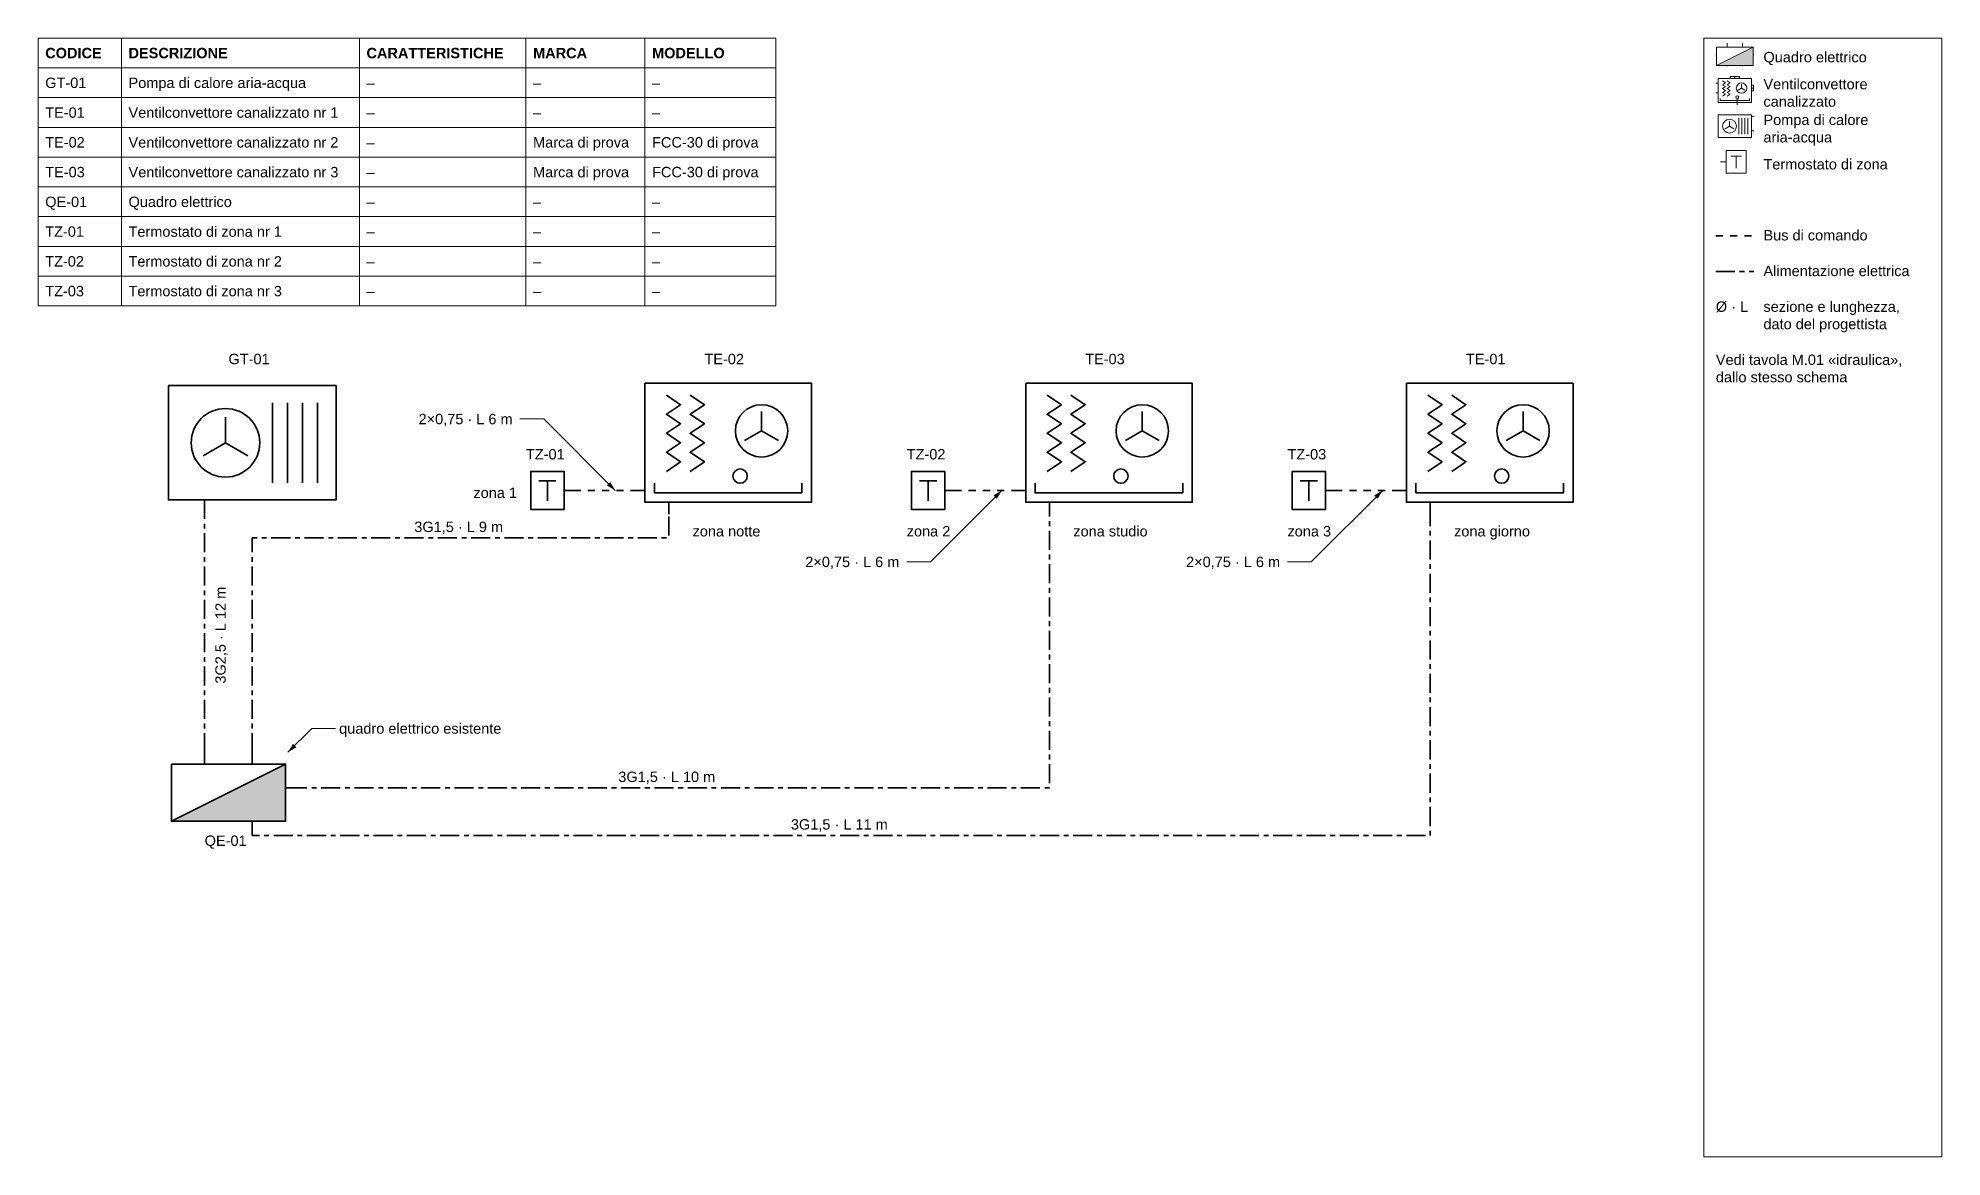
# Model space of a CAD drawing. Header units: millimetres. Extents: x 10 to 410, y 46 to 281.
import ezdxf

# ---------------------------------------------------------------- set-up
doc = ezdxf.new("R2010")
doc.units = ezdxf.units.MM
doc.linetypes.add('NOVEC_TRATTO_1P5_1P5', pattern=[3, 1.5, -1.5])
doc.linetypes.add('NOVEC_TRATTO_4_1_1_1', pattern=[7, 4, -1, 1, -1])
doc.layers.add('E-CTRL-BUS', color=160, linetype='NOVEC_TRATTO_1P5_1P5', lineweight=35, true_color=0x2020e0)
doc.layers.add('E-POWR-CIRC', color=34, linetype='NOVEC_TRATTO_4_1_1_1', lineweight=35, true_color=0x784212)
for name, color, linetype, lineweight in [('M-ANNO-DIAM', 7, 'Continuous', 18), ('M-ANNO-IDEN', 7, 'Continuous', 18), ('M-ANNO-LEGN', 7, 'Continuous', 18), ('M-ANNO-SCHD', 7, 'Continuous', 18), ('M-DIAG-EQPM', 7, 'Continuous', 35)]:
    doc.layers.add(name, color=color, linetype=linetype, lineweight=lineweight)
doc.styles.add('NOVEC_ARIAL', font='arial.ttf')
doc.styles.add('NOVEC_ARIAL_GRASSETTO', font='arialbd.ttf')

# ---------------------------------------------------------------- blocks, each defined once
blk = doc.blocks.new('NoveC_RoomThermostat')
at = {"color": 0, "linetype": 'Continuous', "lineweight": -2}
blk.add_line((0, -5), (2, -5), dxfattribs=at)
blk.add_lwpolyline([(2, -1), (9, -1), (9, -9), (2, -9)], close=True, dxfattribs=at)
blk = doc.blocks.new('NoveC_RoomThermostat_Sigla')
at = {"color": 0, "linetype": 'Continuous', "lineweight": -2}
for points in [[(-1.8, 2), (1.8, 2)], [(0, 2), (0, -2.2)]]:
    blk.add_lwpolyline(points, dxfattribs=at)
blk = doc.blocks.new('NoveC_FanCoilDuctedAir_V1')
at = {"color": 0, "linetype": 'Continuous', "lineweight": -2}
for p, q in [((27, -12.5), (27, -8.4)), ((27, -12.5), (23.45, -14.55)), ((27, -12.5), (30.55, -14.55)), ((0, -25), (2.5, -25)), ((7.5, -30), (7.5, -27.5))]:
    blk.add_line(p, q, dxfattribs=at)
blk.add_lwpolyline([(2.5, -2.5), (37.5, -2.5), (37.5, -27.5), (2.5, -27.5)], close=True, dxfattribs=at)
for points in [[(7, -5), (10, -7), (7, -9), (10, -11), (7, -13), (10, -15), (7, -17), (10, -19), (7, -21)], [(12, -5), (15, -7), (12, -9), (15, -11), (12, -13), (15, -15), (12, -17), (15, -19), (12, -21)], [(4.5, -23.5), (4.5, -25.5), (35.5, -25.5), (35.5, -23.5)]]:
    blk.add_lwpolyline(points, dxfattribs=at)
for centre, radius in [((27, -12.5), 5.5), ((22.5, -22), 1.5)]:
    blk.add_circle(centre, radius, dxfattribs=at)
blk = doc.blocks.new('NoveC_HeatPumpAirWater_V1')
at = {"color": 0, "linetype": 'Continuous', "lineweight": -2}
for p, q in [((24.224, -6.6), (24.224, -23.4)), ((27.392, -6.6), (27.392, -23.4)), ((30.56, -6.6), (30.56, -23.4)), ((33.728, -6.6), (33.728, -23.4)), ((14.368, -15), (14.368, -9.6)), ((14.368, -15), (9.688, -17.736)), ((14.368, -15), (19.048, -17.736)), ((10, -30), (10, -27))]:
    blk.add_line(p, q, dxfattribs=at)
blk.add_lwpolyline([(2.4, -3), (37.6, -3), (37.6, -27), (2.4, -27)], close=True, dxfattribs=at)
blk.add_circle((14.368, -15), 7.2, dxfattribs=at)
blk = doc.blocks.new('NoveC_ElectricalPanel_V1')
at = {"linetype": 'Continuous', "lineweight": -2}
h = blk.add_hatch(color=0, dxfattribs=at)
h.dxf.hatch_style = 1
h.paths.add_polyline_path([(0.5, -14.5), (24.5, -2.5), (24.5, -14.5)])
at = {"color": 0, "linetype": 'Continuous', "lineweight": -2}
for p, q in [((7.5, 0), (7.5, -2.5)), ((17.5, 0), (17.5, -2.5)), ((24.5, -7.5), (25, -7.5)), ((17.5, -14.5), (17.5, -15))]:
    blk.add_line(p, q, dxfattribs=at)
for points in [[(0.5, -2.5), (24.5, -2.5), (24.5, -14.5), (0.5, -14.5)], [(0.5, -14.5), (24.5, -2.5), (24.5, -14.5)]]:
    blk.add_lwpolyline(points, close=True, dxfattribs=at)
blk = doc.blocks.new('NoveC_ElectricalPanel')
at = {"linetype": 'Continuous', "lineweight": -2}
h = blk.add_hatch(color=0, dxfattribs=at)
h.dxf.hatch_style = 1
h.paths.add_polyline_path([(0.5, -14.5), (24.5, -2.5), (24.5, -14.5)])
at = {"color": 0, "linetype": 'Continuous', "lineweight": -2}
for p, q in [((7.5, 0), (7.5, -2.5)), ((17.5, 0), (17.5, -2.5)), ((0, -7.5), (0.5, -7.5)), ((24.5, -7.5), (25, -7.5)), ((7.5, -14.5), (7.5, -15)), ((17.5, -14.5), (17.5, -15))]:
    blk.add_line(p, q, dxfattribs=at)
for points in [[(0.5, -2.5), (24.5, -2.5), (24.5, -14.5), (0.5, -14.5)], [(0.5, -14.5), (24.5, -2.5), (24.5, -14.5)]]:
    blk.add_lwpolyline(points, close=True, dxfattribs=at)
blk = doc.blocks.new('NoveC_FanCoilDuctedAir')
at = {"color": 0, "linetype": 'Continuous', "lineweight": -2}
for p, q in [((20, 0), (20, -2.5)), ((0, -7.5), (2.5, -7.5)), ((0, -17.5), (2.5, -17.5)), ((27, -12.5), (23.45, -14.55)), ((27, -12.5), (27, -8.4)), ((27, -12.5), (30.55, -14.55)), ((37.5, -12.5), (40, -12.5)), ((22.5, -23.5), (22.5, -30))]:
    blk.add_line(p, q, dxfattribs=at)
blk.add_lwpolyline([(2.5, -2.5), (37.5, -2.5), (37.5, -27.5), (2.5, -27.5)], close=True, dxfattribs=at)
for points in [[(7, -5), (10, -7), (7, -9), (10, -11), (7, -13), (10, -15), (7, -17), (10, -19), (7, -21)], [(12, -5), (15, -7), (12, -9), (15, -11), (12, -13), (15, -15), (12, -17), (15, -19), (12, -21)], [(15, -2.5), (15, -0.5), (25, -0.5), (25, -2.5)], [(37.5, -9.5), (39.5, -9.5), (39.5, -15.5), (37.5, -15.5)], [(4.5, -23.5), (4.5, -25.5), (35.5, -25.5), (35.5, -23.5)]]:
    blk.add_lwpolyline(points, dxfattribs=at)
for centre, radius in [((27, -12.5), 5.5), ((22.5, -22), 1.5)]:
    blk.add_circle(centre, radius, dxfattribs=at)
blk = doc.blocks.new('NoveC_HeatPumpAirWater')
at = {"color": 0, "linetype": 'Continuous', "lineweight": -2}
for p, q in [((14.368, -15), (9.688, -17.736)), ((14.368, -15), (14.368, -9.6)), ((14.368, -15), (19.048, -17.736)), ((24.224, -6.6), (24.224, -23.4)), ((27.392, -6.6), (27.392, -23.4)), ((30.56, -6.6), (30.56, -23.4)), ((33.728, -6.6), (33.728, -23.4)), ((40, -5), (37.6, -5)), ((40, -20), (37.6, -20))]:
    blk.add_line(p, q, dxfattribs=at)
blk.add_lwpolyline([(2.4, -3), (37.6, -3), (37.6, -27), (2.4, -27)], close=True, dxfattribs=at)
blk.add_circle((14.368, -15), 7.2, dxfattribs=at)

msp = doc.modelspace()

# ---------------------------------------------------------------- linework, layer by layer
at = {"layer": 'E-CTRL-BUS', "flags": 128}
for points in [[(122.5, 186), (135, 186)], [(202.5, 186), (215, 186)], [(282.5, 186), (295, 186)]]:
    msp.add_lwpolyline(points, dxfattribs=at)
at = {"layer": 'E-POWR-CIRC', "flags": 128}
for points in [[(45, 131), (45, 181)], [(55, 131), (55, 176), (142.5, 176), (142.5, 181)], [(55, 116), (55, 113.5), (302.5, 113.5), (302.5, 181)], [(62.5, 123.5), (222.5, 123.5), (222.5, 181)]]:
    msp.add_lwpolyline(points, dxfattribs=at)
at = {"layer": 'M-ANNO-DIAM'}
for p, q in [((116.25, 201), (111.25, 201)), ((131.25, 186), (116.25, 201)), ((212.5, 186), (197.5, 171)), ((292.5, 186), (277.5, 171)), ((197.5, 171), (192.5, 171)), ((277.5, 171), (272.5, 171))]:
    msp.add_line(p, q, dxfattribs=at)
for points in [[(131.25, 186), (129.4822, 187.0607), (130.1893, 187.7678)], [(212.5, 186), (211.4393, 184.2322), (210.7322, 184.9393)], [(292.5, 186), (291.4393, 184.2322), (290.7322, 184.9393)]]:
    msp.add_solid(points, dxfattribs=at)
at = {"layer": 'M-ANNO-IDEN'}
for p, q in [((62.5, 131), (67.5, 136)), ((67.5, 136), (72.5, 136))]:
    msp.add_line(p, q, dxfattribs=at)
msp.add_solid([(62.5, 131), (63.5607, 132.7678), (64.2678, 132.0607)], dxfattribs=at)
at = {"layer": 'M-ANNO-LEGN', "color": 160, "linetype": 'NOVEC_TRATTO_1P5_1P5', "lineweight": 35, "true_color": 0x2020e0}
msp.add_line((362.5, 239.5), (370.5, 239.5), dxfattribs=at)
at = {"layer": 'M-ANNO-LEGN', "color": 34, "linetype": 'NOVEC_TRATTO_4_1_1_1', "lineweight": 35, "true_color": 0x784212}
msp.add_line((362.5, 232), (370.5, 232), dxfattribs=at)
at = {"layer": 'M-ANNO-LEGN'}
msp.add_lwpolyline([(360, 281), (410, 281), (410, 46), (360, 46)], close=True, dxfattribs=at)
at = {"layer": 'M-ANNO-SCHD'}
for p, q in [((10, 281), (165, 281)), ((10, 281), (10, 224.75)), ((27.5, 281), (27.5, 224.75)), ((77.5, 281), (77.5, 224.75)), ((112.5, 281), (112.5, 224.75)), ((137.5, 281), (137.5, 224.75)), ((165, 281), (165, 224.75)), ((10, 274.75), (165, 274.75)), ((10, 268.5), (165, 268.5)), ((10, 262.25), (165, 262.25)), ((10, 256), (165, 256)), ((10, 249.75), (165, 249.75)), ((10, 243.5), (165, 243.5)), ((10, 237.25), (165, 237.25)), ((10, 231), (165, 231)), ((10, 224.75), (165, 224.75))]:
    msp.add_line(p, q, dxfattribs=at)

# ---------------------------------------------------------------- block references
at = {"layer": 'M-ANNO-LEGN', "lineweight": 18}
for name, p, xscale, yscale in [('NoveC_ElectricalPanel', (362.5, 279.9), 0.32, 0.32), ('NoveC_FanCoilDuctedAir', (362.5, 273), 0.2, 0.2), ('NoveC_HeatPumpAirWater', (362.5, 265.5), 0.2, 0.2), ('NoveC_RoomThermostat', (363.5, 258), 0.6, 0.6), ('NoveC_RoomThermostat_Sigla', (366.8, 255), 0.6, 0.6)]:
    msp.add_blockref(name, p, dxfattribs=dict(at, xscale=xscale, yscale=yscale))
at = {"layer": 'M-DIAG-EQPM'}
for name, p in [('NoveC_HeatPumpAirWater_V1', (35, 211)), ('NoveC_FanCoilDuctedAir_V1', (135, 211)), ('NoveC_FanCoilDuctedAir_V1', (215, 211)), ('NoveC_FanCoilDuctedAir_V1', (295, 211)), ('NoveC_RoomThermostat_Sigla', (117, 186)), ('NoveC_RoomThermostat_Sigla', (197, 186)), ('NoveC_RoomThermostat_Sigla', (277, 186)), ('NoveC_ElectricalPanel_V1', (37.5, 131))]:
    msp.add_blockref(name, p, dxfattribs=at)
at = {"layer": 'M-DIAG-EQPM', "rotation": 180}
for p in [(122.5, 181), (202.5, 181), (282.5, 181)]:
    msp.add_blockref('NoveC_RoomThermostat', p, dxfattribs=at)

# ---------------------------------------------------------------- texts
at = {"layer": 'M-ANNO-DIAM', "style": 'NOVEC_ARIAL'}
for s, p in [('2×0,75 · L 6 m', (89.9387, 199.88875)), ('3G1,5 · L 9 m', (89.04403, 177.25)), ('2×0,75 · L 6 m', (171.1887, 169.88875)), ('2×0,75 · L 6 m', (251.1887, 169.88875)), ('3G1,5 · L 10 m', (131.91137, 124.75)), ('3G1,5 · L 11 m', (168.16137, 114.75))]:
    msp.add_text(s, height=2.1844, dxfattribs=at).set_placement(p)
msp.add_text('3G2,5 · L 12 m', height=2.1844, rotation=90, dxfattribs=at).set_placement((49.425, 145.41138))
at = {"layer": 'M-ANNO-IDEN', "style": 'NOVEC_ARIAL'}
for s, p in [('GT-01', (50, 212.5)), ('TE-02', (150, 212.5)), ('TE-03', (230, 212.5)), ('TE-01', (310, 212.5)), ('TZ-01', (112.5, 192.5)), ('TZ-02', (192.5, 192.5)), ('TZ-03', (272.5, 192.5)), ('zona 1', (101.46865, 184.4125)), ('zona notte', (147.5, 176.325)), ('zona 2', (192.5, 176.325)), ('zona studio', (227.5, 176.325)), ('zona 3', (272.5, 176.325)), ('zona giorno', (307.5, 176.325)), ('quadro elettrico esistente', (73.25, 134.88875)), ('QE-01', (45, 111.325))]:
    msp.add_text(s, height=2.1844, dxfattribs=at).set_placement(p)
at = {"layer": 'M-ANNO-LEGN', "style": 'NOVEC_ARIAL'}
for s, p in [('Quadro elettrico', (372.5, 275.9125)), ('Ventilconvettore', (372.5, 270.2381)), ('canalizzato', (372.5, 266.5869)), ('Pompa di calore', (372.5, 262.7381)), ('aria-acqua', (372.5, 259.0869)), ('Termostato di zona', (372.5, 253.4125)), ('Bus di comando', (372.5, 238.5)), ('Alimentazione elettrica', (372.5, 231)), ('Ø · L', (362.5, 223.5)), ('sezione e lunghezza,', (372.5, 223.5)), ('dato del progettista', (372.5, 219.84875)), ('Vedi tavola M.01 «idraulica»,', (362.5, 212.34875)), ('dallo stesso schema', (362.5, 208.6975))]:
    msp.add_text(s, height=2.1844, dxfattribs=at).set_placement(p)
at = {"layer": 'M-ANNO-SCHD'}
for s, style, p in [('CODICE', 'NOVEC_ARIAL_GRASSETTO', (11.5, 276.76375)), ('DESCRIZIONE', 'NOVEC_ARIAL_GRASSETTO', (29, 276.76375)), ('CARATTERISTICHE', 'NOVEC_ARIAL_GRASSETTO', (79, 276.76375)), ('MARCA', 'NOVEC_ARIAL_GRASSETTO', (114, 276.76375)), ('MODELLO', 'NOVEC_ARIAL_GRASSETTO', (139, 276.76375)), ('GT-01', 'NOVEC_ARIAL', (11.5, 270.51375)), ('Pompa di calore aria-acqua', 'NOVEC_ARIAL', (29, 270.51375)), ('–', 'NOVEC_ARIAL', (79, 270.51375)), ('–', 'NOVEC_ARIAL', (114, 270.51375)), ('–', 'NOVEC_ARIAL', (139, 270.51375)), ('TE-01', 'NOVEC_ARIAL', (11.5, 264.26375)), ('Ventilconvettore canalizzato nr 1', 'NOVEC_ARIAL', (29, 264.26375)), ('–', 'NOVEC_ARIAL', (79, 264.26375)), ('–', 'NOVEC_ARIAL', (114, 264.26375)), ('–', 'NOVEC_ARIAL', (139, 264.26375)), ('TE-02', 'NOVEC_ARIAL', (11.5, 258.01375)), ('Ventilconvettore canalizzato nr 2', 'NOVEC_ARIAL', (29, 258.01375)), ('Marca di prova', 'NOVEC_ARIAL', (114, 258.01375)), ('FCC-30 di prova', 'NOVEC_ARIAL', (139, 258.01375)), ('–', 'NOVEC_ARIAL', (79, 258.01375)), ('TE-03', 'NOVEC_ARIAL', (11.5, 251.76375)), ('Ventilconvettore canalizzato nr 3', 'NOVEC_ARIAL', (29, 251.76375)), ('–', 'NOVEC_ARIAL', (79, 251.76375)), ('Marca di prova', 'NOVEC_ARIAL', (114, 251.76375)), ('FCC-30 di prova', 'NOVEC_ARIAL', (139, 251.76375)), ('QE-01', 'NOVEC_ARIAL', (11.5, 245.51375)), ('Quadro elettrico', 'NOVEC_ARIAL', (29, 245.51375)), ('–', 'NOVEC_ARIAL', (79, 245.51375)), ('–', 'NOVEC_ARIAL', (114, 245.51375)), ('–', 'NOVEC_ARIAL', (139, 245.51375)), ('TZ-01', 'NOVEC_ARIAL', (11.5, 239.26375)), ('Termostato di zona nr 1', 'NOVEC_ARIAL', (29, 239.26375)), ('–', 'NOVEC_ARIAL', (79, 239.26375)), ('–', 'NOVEC_ARIAL', (114, 239.26375)), ('–', 'NOVEC_ARIAL', (139, 239.26375)), ('TZ-02', 'NOVEC_ARIAL', (11.5, 233.01375)), ('Termostato di zona nr 2', 'NOVEC_ARIAL', (29, 233.01375)), ('–', 'NOVEC_ARIAL', (79, 233.01375)), ('–', 'NOVEC_ARIAL', (114, 233.01375)), ('–', 'NOVEC_ARIAL', (139, 233.01375)), ('TZ-03', 'NOVEC_ARIAL', (11.5, 226.76375)), ('Termostato di zona nr 3', 'NOVEC_ARIAL', (29, 226.76375)), ('–', 'NOVEC_ARIAL', (79, 226.76375)), ('–', 'NOVEC_ARIAL', (114, 226.76375)), ('–', 'NOVEC_ARIAL', (139, 226.76375))]:
    msp.add_text(s, height=2.1844, dxfattribs=dict(at, style=style)).set_placement(p)

doc.saveas('drawing.dxf')
